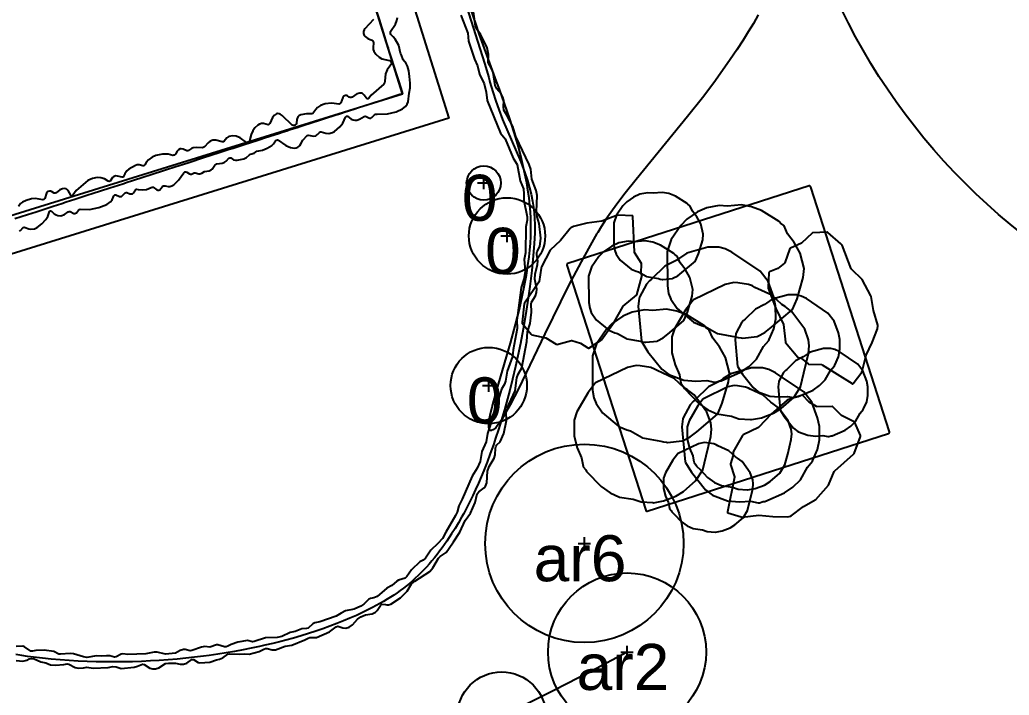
# Model space of a CAD drawing. Header units: millimetres. Extents: x 0 to 135, y -17 to 120.
# Drawn here: x 60.51 to 68.67, y 56.97 to 62.54 of the extents above; entities that cross this region are included whole.
import ezdxf

# ---------------------------------------------------------------- set-up
doc = ezdxf.new("R2010")
doc.units = ezdxf.units.MM
for name, color, linetype in [('Box', 7, 'Continuous'), ('Label', 7, 'Continuous'), ('Plan View', 7, 'Continuous'), ('Plant', 7, 'Continuous'), ('Plant Row', 7, 'Continuous'), ('Pond', 7, 'Continuous'), ('Region', 7, 'Continuous'), ('Retaining Wall', 7, 'Continuous'), ('Rock', 7, 'Continuous')]:
    doc.layers.add(name, color=color, linetype=linetype)
picture_1 = doc.add_image_def('image1.jpg', size_in_pixel=(8192, 8192))

# ---------------------------------------------------------------- blocks, each defined once
blk = doc.blocks.new('1')
at = {"flags": 1}
for tag in ['Export Name', 'Export Layer']:
    blk.add_attdef(tag, (0, 0), '', height=0.0254, dxfattribs=at)
at = {"layer": 'Plan View'}
image = blk.add_image(picture_1, insert=(0, 0), size_in_units=(120, 120), dxfattribs=dict(at, fade=50))
image.dxf.flags = 7
blk = doc.blocks.new('22')
at = {"layer": 'Retaining Wall'}
for points in [[(58.6922, 60.0678), (56.715, 66.3712), (62.0716, 68.0336), (64.0488, 61.7303)], [(58.8921, 60.449), (63.6664, 61.9308), (61.8717, 67.6524), (57.0973, 66.1707)]]:
    blk.add_lwpolyline(points, close=True, dxfattribs=at)
at = {"flags": 1}
for tag in ['Export Name', 'Export Layer']:
    blk.add_attdef(tag, (0, 0), '', height=0.0254, dxfattribs=at)
blk = doc.blocks.new('24')
at = {"layer": 'Region'}
blk.add_lwpolyline([(66.6021, 62.5812), (66.5615, 62.5108), (66.5198, 62.4415), (66.4771, 62.3733), (66.4248, 62.2928), (66.3713, 62.2136), (66.3078, 62.1231), (66.234, 62.0219), (66.1405, 61.8986), (66.0181, 61.7435), (65.5939, 61.2248), (65.5046, 61.1116), (65.436, 61.021), (65.3858, 60.9517), (65.3452, 60.893), (65.307, 60.8349), (65.2771, 60.787), (65.2713, 60.7774), (65.2141, 60.6793), (65.1397, 60.5447), (65.0376, 60.3492), (64.8418, 59.9507), (64.6226, 59.4971), (64.5545, 59.3648), (64.5151, 59.2936), (64.4858, 59.2449), (64.4649, 59.2137), (64.4485, 59.1917), (64.4358, 59.1771), (64.4264, 59.1679), (64.4198, 59.1624), (64.4135, 59.1583), (64.4076, 59.1555), (64.4039, 59.1544), (64.4004, 59.154), (64.397, 59.1541), (64.3938, 59.1549), (64.3909, 59.1563), (64.3883, 59.1583), (64.386, 59.1609), (64.3841, 59.164), (64.3824, 59.1677), (64.3806, 59.1743), (64.3794, 59.1821), (64.3789, 59.1944), (64.3798, 59.2127), (64.383, 59.2387), (64.3907, 59.2799), (64.4069, 59.3481), (64.4599, 59.5365), (64.5582, 59.8743), (64.6, 60.0294), (64.6312, 60.1552), (64.6548, 60.2596), (64.6738, 60.353), (64.6886, 60.4346), (64.7014, 60.5159), (64.7106, 60.585), (64.7168, 60.6421), (64.7216, 60.6984), (64.7249, 60.7541), (64.7264, 60.7979), (64.7268, 60.8411), (64.7261, 60.8836), (64.7253, 60.9046), (64.7223, 60.9568), (64.7179, 61.0091), (64.7108, 61.0719), (64.7019, 61.1347), (64.6914, 61.1977), (64.6771, 61.2712), (64.6607, 61.3448), (64.6426, 61.4185), (64.6228, 61.4923), (64.6014, 61.5661), (64.5854, 61.6189), (64.5515, 61.7247), (64.5082, 61.8518), (64.4667, 61.9685), (64.4436, 62.0322), (64.3004, 62.4264), (64.2744, 62.5011), (64.2317, 62.6295)], dxfattribs=at)
at = {"flags": 1}
for tag in ['Export Name', 'Export Layer']:
    blk.add_attdef(tag, (0, 0), '', height=0.0254, dxfattribs=at)
blk = doc.blocks.new('29')
at = {"layer": 'Pond'}
for points in [[(60.508, 60.7971), (60.5157, 60.8025), (60.5388, 60.827), (60.5465, 60.8297), (60.5543, 60.8289), (60.5851, 60.8171), (60.6005, 60.8143), (60.6313, 60.818), (60.6544, 60.8274), (60.6929, 60.8575), (60.7256, 60.8943), (60.7397, 60.9174), (60.7546, 60.9598), (60.7623, 60.9653), (60.77, 60.962), (60.794, 60.9405), (60.8085, 60.9317), (60.8239, 60.9263), (60.8471, 60.9256), (60.8779, 60.9356), (60.909, 60.9559), (60.9164, 60.9592), (60.9241, 60.9595), (60.9549, 60.9446), (60.9626, 60.9434), (60.9703, 60.9451), (60.9781, 60.9501), (60.9947, 60.9713), (61.0012, 60.9764), (61.0089, 60.9787), (61.0859, 60.9774), (61.163, 60.9918), (61.2273, 61.0176), (61.2582, 61.0407), (61.2709, 61.0566), (61.2863, 61.0898), (61.294, 61.0979), (61.3017, 61.0985), (61.3325, 61.084), (61.3402, 61.083), (61.3479, 61.0842), (61.3556, 61.0884), (61.3787, 61.114), (61.3864, 61.1168), (61.3941, 61.1159), (61.4173, 61.1064), (61.425, 61.1045), (61.4327, 61.1046), (61.4404, 61.1069), (61.4481, 61.1133), (61.4635, 61.1387), (61.4712, 61.1429), (61.4866, 61.1425), (61.5251, 61.1377), (61.556, 61.1416), (61.5945, 61.1591), (61.6022, 61.1613), (61.6099, 61.1607), (61.6407, 61.1398), (61.6484, 61.1369), (61.6561, 61.1364), (61.6638, 61.1388), (61.6738, 61.1485), (61.687, 61.1669), (61.6947, 61.1713), (61.7101, 61.1711), (61.7332, 61.1669), (61.7486, 61.1672), (61.764, 61.1718), (61.7794, 61.1812), (61.8179, 61.2183), (61.8642, 61.2797), (61.8719, 61.2857), (61.8801, 61.2872), (61.8873, 61.2853), (61.9104, 61.271), (61.9181, 61.2687), (61.9258, 61.2688), (61.9489, 61.2789), (61.9566, 61.2801), (61.9875, 61.2719), (61.9957, 61.2718), (62.0106, 61.2766), (62.0337, 61.2907), (62.0722, 61.2966), (62.0876, 61.3043), (62.0955, 61.3104), (62.1192, 61.3412), (62.1277, 61.3489), (62.1339, 61.3521), (62.1801, 61.358), (62.1965, 61.3643), (62.2109, 61.3748), (62.234, 61.4008), (62.2434, 61.4028), (62.2494, 61.4014), (62.2726, 61.3873), (62.288, 61.3822), (62.3034, 61.382), (62.3573, 61.3955), (62.3804, 61.4066), (62.4036, 61.4276), (62.4126, 61.4336), (62.4421, 61.4417), (62.4655, 61.4568), (62.4806, 61.4605), (62.5114, 61.465), (62.55, 61.4814), (62.5885, 61.5049), (62.6039, 61.5189), (62.6193, 61.5417), (62.627, 61.5488), (62.6347, 61.5504), (62.6424, 61.548), (62.7056, 61.503), (62.7426, 61.487), (62.7734, 61.4828), (62.7888, 61.4844), (62.8042, 61.49), (62.8121, 61.4953), (62.8198, 61.503), (62.8292, 61.5184), (62.8443, 61.5492), (62.8813, 61.5855), (62.889, 61.5881), (62.9352, 61.5825), (62.9506, 61.5848), (62.9583, 61.5886), (62.9667, 61.5955), (62.9815, 61.6116), (62.9892, 61.6161), (62.9969, 61.6172), (63.0354, 61.6048), (63.0585, 61.6033), (63.0893, 61.6114), (63.1048, 61.6192), (63.151, 61.6594), (63.1744, 61.6879), (63.1972, 61.7388), (63.2049, 61.7465), (63.2126, 61.7448), (63.2435, 61.7219), (63.2589, 61.715), (63.2743, 61.712), (63.2897, 61.7131), (63.3128, 61.7204), (63.3513, 61.7435), (63.359, 61.7454), (63.3667, 61.7444), (63.3899, 61.7326), (63.3976, 61.7303), (63.4053, 61.7304), (63.4141, 61.7342), (63.4361, 61.7577), (63.4438, 61.7615), (63.4592, 61.7627), (63.544, 61.7653), (63.6133, 61.7825), (63.6672, 61.8063), (63.6929, 61.8266), (63.7058, 61.8437), (63.7137, 61.8652), (63.7218, 61.9345), (63.7313, 61.9807), (63.7314, 62.0193), (63.7244, 62.0732), (63.7204, 62.1194), (63.7089, 62.158), (63.6961, 62.1811), (63.6735, 62.2119), (63.6578, 62.2504), (63.6506, 62.2658), (63.6354, 62.3275), (63.6056, 62.3822), (63.5902, 62.4004), (63.5748, 62.4139), (63.5699, 62.4199), (63.567, 62.4276), (63.5672, 62.4354), (63.5692, 62.4431), (63.6084, 62.5047), (63.6213, 62.5355), (63.6256, 62.5586)], [(63.4397, 62.6496), (63.4761, 62.5341), (63.4848, 62.5066), (63.4933, 62.4795), (63.5099, 62.4271), (63.5334, 62.3526), (63.5408, 62.3289), (63.5481, 62.3058), (63.5552, 62.2833), (63.5817, 62.1995), (63.5878, 62.1801), (63.6246, 62.0634), (63.6332, 62.0363), (63.6631, 61.9415), (63.6664, 61.9308), (63.6438, 61.9235), (63.4891, 61.8736), (63.4423, 61.8585), (63.4084, 61.8476), (63.2945, 61.8108), (63.2737, 61.8041), (63.1863, 61.7759), (63.1633, 61.7685), (63.1398, 61.7609), (63.116, 61.7532), (63.0164, 61.7211), (62.9905, 61.7127), (62.9643, 61.7043), (62.9376, 61.6957), (62.8274, 61.6601), (62.799, 61.651), (62.7412, 61.6323), (62.7118, 61.6228), (62.6821, 61.6133), (62.6521, 61.6036), (62.5293, 61.5639), (62.4979, 61.5538), (62.4662, 61.5436), (62.3697, 61.5125), (62.3371, 61.502), (62.2712, 61.4807), (62.2379, 61.47), (62.2044, 61.4592), (62.1708, 61.4483), (62.0687, 61.4154), (62.0343, 61.4043), (61.8953, 61.3595), (61.8602, 61.3481), (61.825, 61.3368), (61.7897, 61.3254), (61.7188, 61.3025), (61.5759, 61.2564), (61.54, 61.2448), (61.432, 61.21), (61.3959, 61.1983), (61.3598, 61.1867), (61.3237, 61.175), (61.2514, 61.1517), (61.1069, 61.1051), (61.0709, 61.0935), (60.963, 61.0587), (60.9272, 61.0472), (60.8914, 61.0356), (60.8557, 61.0241), (60.7846, 61.0012), (60.6436, 60.9557), (60.6086, 60.9444), (60.5738, 60.9332), (60.4702, 60.8997)], [(63.4283, 62.5432), (63.3556, 62.4662), (63.3504, 62.4585), (63.3448, 62.4431), (63.3448, 62.4276), (63.3469, 62.4199), (63.3513, 62.4114), (63.359, 62.4025), (63.3821, 62.3867), (63.413, 62.372), (63.4218, 62.366), (63.4269, 62.3583), (63.4287, 62.3506), (63.4243, 62.3121), (63.4254, 62.2967), (63.4305, 62.2812), (63.4459, 62.2581), (63.4746, 62.232), (63.4977, 62.2192), (63.5594, 62.2041), (63.5671, 62.2003), (63.5711, 62.1965), (63.5749, 62.1888), (63.5748, 62.1789), (63.5637, 62.158), (63.5408, 62.1271), (63.5273, 62.0963), (63.5227, 62.0655), (63.522, 62.0347), (63.5179, 62.0193), (63.5131, 62.0111), (63.4094, 61.9191), (63.3899, 61.8951), (63.3821, 61.8884), (63.3742, 61.8883), (63.3661, 61.896), (63.3513, 61.9192), (63.3436, 61.9275), (63.3359, 61.9327), (63.3282, 61.9355), (63.3128, 61.9361), (63.2897, 61.9301), (63.2509, 61.9037), (63.2435, 61.9005), (63.2357, 61.9003), (63.2274, 61.9037), (63.2126, 61.9127), (63.2049, 61.9156), (63.1972, 61.9165), (63.1895, 61.9151), (63.1818, 61.9107), (63.1741, 61.9013), (63.1586, 61.8574), (63.151, 61.8482), (63.1433, 61.8454), (63.0816, 61.8545), (63.0277, 61.8471), (62.9892, 61.833), (62.9661, 61.818), (62.9506, 61.8024), (62.9275, 61.769), (62.9198, 61.7649), (62.8736, 61.766), (62.8274, 61.756), (62.8119, 61.7476), (62.8042, 61.74), (62.7956, 61.7187), (62.7919, 61.6879), (62.7888, 61.68), (62.7811, 61.6715), (62.7734, 61.6688), (62.7657, 61.6696), (62.758, 61.6732), (62.6732, 61.7523), (62.6578, 61.7623), (62.6501, 61.7655), (62.6347, 61.7669), (62.627, 61.7649), (62.6116, 61.7545), (62.5957, 61.7342), (62.5731, 61.6861), (62.5654, 61.677), (62.5577, 61.6745), (62.5191, 61.6852), (62.5037, 61.6847), (62.4883, 61.6801), (62.4729, 61.6711), (62.4487, 61.6494), (62.4319, 61.6263), (62.4185, 61.5955), (62.4058, 61.5415), (62.4012, 61.5338), (62.3959, 61.5286), (62.3881, 61.5268), (62.3804, 61.5285), (62.3265, 61.5685), (62.2957, 61.5811), (62.2649, 61.5841), (62.234, 61.5783), (62.2186, 61.5685), (62.1955, 61.5393), (62.1878, 61.5345), (62.1782, 61.5338), (62.1262, 61.5478), (62.103, 61.548), (62.0799, 61.5392), (62.0639, 61.5261), (62.0337, 61.4925), (62.0236, 61.4876), (62.0183, 61.4863), (61.9643, 61.4884), (61.9412, 61.4853), (61.9258, 61.4798), (61.9027, 61.4641), (61.895, 61.4609), (61.8873, 61.4609), (61.8565, 61.475), (61.8411, 61.4776), (61.8334, 61.4766), (61.8179, 61.4689), (61.8078, 61.4568), (61.7948, 61.4324), (61.7871, 61.4253), (61.7794, 61.4232), (61.7717, 61.4231), (61.7332, 61.4316), (61.687, 61.432), (61.633, 61.4208), (61.6022, 61.4071), (61.5714, 61.3847), (61.5532, 61.3643), (61.5405, 61.3442), (61.5328, 61.3375), (61.5251, 61.3357), (61.4943, 61.3435), (61.4789, 61.3437), (61.4635, 61.3401), (61.4096, 61.3097), (61.3922, 61.2949), (61.3767, 61.2718), (61.3665, 61.2487), (61.3633, 61.2444), (61.3556, 61.2425), (61.3171, 61.2525), (61.3017, 61.2532), (61.294, 61.252), (61.2857, 61.2487), (61.2758, 61.241), (61.2554, 61.2111), (61.2477, 61.208), (61.2394, 61.2102), (61.2092, 61.2285), (61.1784, 61.2376), (61.1476, 61.2391), (61.109, 61.2323), (61.0705, 61.2158), (60.9747, 61.1331), (60.9472, 61.0935), (60.9395, 61.0897), (60.9318, 61.0952), (60.9087, 61.1342), (60.901, 61.142), (60.8933, 61.1467), (60.8779, 61.1495), (60.8625, 61.1473), (60.8394, 61.1373), (60.8085, 61.1135), (60.8008, 61.1109), (60.7931, 61.1117), (60.77, 61.1255), (60.7623, 61.1283), (60.7546, 61.1289), (60.7437, 61.1254), (60.7392, 61.1224), (60.7304, 61.11), (60.7161, 61.0661), (60.7084, 61.0577), (60.7007, 61.055), (60.639, 61.0659), (60.6076, 61.0638), (60.562, 61.0519), (60.5311, 61.0369), (60.5157, 61.0251), (60.498, 61.0021)]]:
    blk.add_lwpolyline(points, dxfattribs=at)
at = {"flags": 1}
for tag in ['Export Name', 'Export Layer']:
    blk.add_attdef(tag, (0, 0), '', height=0.0254, dxfattribs=at)
blk = doc.blocks.new('30')
at = {"layer": 'Pond'}
for points in [[(60.48, 57.2582), (60.5341, 57.2522), (60.5665, 57.2611), (60.5882, 57.2713), (60.6052, 57.2747), (60.6288, 57.2699), (60.6839, 57.2476), (60.7236, 57.2388), (60.7642, 57.2228), (60.8048, 57.2178), (60.8725, 57.2231), (60.8995, 57.2291), (60.9131, 57.228), (60.9672, 57.201), (60.9943, 57.1949), (61.0349, 57.1976), (61.062, 57.2021), (61.1144, 57.1934), (61.2379, 57.2006), (61.2785, 57.2088), (61.3056, 57.2049), (61.3462, 57.1924), (61.4545, 57.2027), (61.4815, 57.2094), (61.5086, 57.2223), (61.5222, 57.2262), (61.5357, 57.2236), (61.582, 57.1934), (61.6034, 57.1878), (61.6304, 57.189), (61.6575, 57.1973), (61.7116, 57.2319), (61.7387, 57.2363), (61.7929, 57.2367), (61.8335, 57.2273), (61.8605, 57.2267), (61.8876, 57.2365), (61.9282, 57.2659), (61.9417, 57.267), (61.9823, 57.2415), (61.9959, 57.2381), (62.0771, 57.2448), (62.1312, 57.2626), (62.1583, 57.2675), (62.1854, 57.28), (62.226, 57.3093), (62.2395, 57.3125), (62.3207, 57.3098), (62.3613, 57.3125), (62.4019, 57.3093), (62.4831, 57.3308), (62.5238, 57.3518), (62.5373, 57.3556), (62.5508, 57.3552), (62.5914, 57.3454), (62.6185, 57.3466), (62.6997, 57.3757), (62.7538, 57.3845), (62.8621, 57.4265), (62.8892, 57.4415), (62.9027, 57.4463), (62.9569, 57.4471), (63.0652, 57.4932), (63.1193, 57.5362), (63.1328, 57.5402), (63.1734, 57.5271), (63.2005, 57.5251), (63.2276, 57.5325), (63.2546, 57.5507), (63.2968, 57.5995), (63.3223, 57.6162), (63.3629, 57.6329), (63.4171, 57.6435), (63.4441, 57.6562), (63.4577, 57.6686), (63.4847, 57.7097), (63.5005, 57.7213), (63.5253, 57.7197), (63.5389, 57.7163), (63.5524, 57.7156), (63.5703, 57.7213), (63.6514, 57.7754), (63.7066, 57.8296), (63.7419, 57.8883), (63.769, 57.9116), (63.8911, 57.992), (63.9179, 58.0211), (63.9638, 58.1003), (63.9764, 58.1138), (64.0261, 58.1477), (64.0532, 58.1825), (64.0863, 58.2356), (64.141, 58.3168), (64.1828, 58.4116), (64.2292, 58.4712), (64.2661, 58.5605), (64.2833, 58.6313), (64.2968, 58.6487), (64.3415, 58.6823), (64.3512, 58.6958), (64.3616, 58.7229), (64.3683, 58.8176), (64.3826, 58.8583), (64.4219, 58.9259), (64.4301, 58.953), (64.4336, 59.0071), (64.4368, 59.0207), (64.4457, 59.0345), (64.473, 59.0613), (64.5032, 59.129), (64.5237, 59.2372), (64.5231, 59.3049), (64.5288, 59.332), (64.5974, 59.4809), (64.6104, 59.5891), (64.6217, 59.6193), (64.6508, 59.6704), (64.6915, 59.8869), (64.6992, 59.9681), (64.7209, 60.0358), (64.7298, 60.1305), (64.7282, 60.1982), (64.7319, 60.2118), (64.7652, 60.2659), (64.7731, 60.293), (64.7739, 60.32), (64.7575, 60.4012), (64.7603, 60.4419), (64.7818, 60.5231), (64.7833, 60.5501), (64.7744, 60.6043), (64.7747, 60.6178), (64.7785, 60.6313), (64.7985, 60.672), (64.8087, 60.7396), (64.7955, 60.8614), (64.7768, 60.9156), (64.7732, 60.9562), (64.7767, 61.0915), (64.7704, 61.1321), (64.7329, 61.2269), (64.7257, 61.3081), (64.7121, 61.3487), (64.6026, 61.5788), (64.5772, 61.66), (64.5269, 61.7551), (64.5098, 61.7818), (64.5036, 61.7954), (64.5004, 61.8224), (64.5015, 61.8766), (64.4949, 61.9036), (64.4804, 61.9307), (64.4457, 61.9717), (64.4322, 62.0001), (64.4154, 62.1067), (64.4051, 62.1347), (64.3748, 62.1879), (64.3755, 62.2556), (64.3643, 62.3097), (64.3104, 62.423), (64.2833, 62.4589), (64.2698, 62.4894), (64.2481, 62.6481)], [(64.1961, 62.6492), (64.3434, 62.1841), (64.3779, 62.0659), (64.3885, 62.0271), (64.4115, 61.946), (64.4364, 61.869), (64.4603, 61.8021), (64.4926, 61.719), (64.6421, 61.3691), (64.6766, 61.2783), (64.6978, 61.2149), (64.7149, 61.1561), (64.7282, 61.1019), (64.7393, 61.0462), (64.7472, 60.9951), (64.7525, 60.9492), (64.7561, 60.9019), (64.7579, 60.8531), (64.7578, 60.8027), (64.7572, 60.7806), (64.7528, 60.6964), (64.7447, 60.5938), (64.7327, 60.4746), (64.7164, 60.3408), (64.6979, 60.2096), (64.6808, 60.1014), (64.6612, 59.9886), (64.6391, 59.8719), (64.618, 59.7692), (64.5989, 59.682), (64.574, 59.576), (64.5517, 59.4867), (64.5327, 59.4148), (64.5076, 59.3246), (64.4809, 59.2342), (64.4584, 59.162), (64.4348, 59.09), (64.4164, 59.0361), (64.391, 58.9647), (64.3644, 58.8939), (64.3366, 58.8237), (64.3151, 58.7715), (64.2929, 58.7199), (64.27, 58.6687), (64.2465, 58.6182), (64.2223, 58.5684), (64.1974, 58.5192), (64.1718, 58.4708), (64.1543, 58.439), (64.1276, 58.392), (64.1001, 58.3459), (64.0719, 58.3008), (64.0527, 58.2712), (64.0331, 58.2421), (64.0133, 58.2136), (63.993, 58.1854), (63.9725, 58.1579), (63.9516, 58.1308), (63.9304, 58.1043), (63.9089, 58.0783), (63.887, 58.0529), (63.8647, 58.0281), (63.8421, 58.0039), (63.8192, 57.9803), (63.7959, 57.9574), (63.7722, 57.9351), (63.7482, 57.9134), (63.7238, 57.8925), (63.6991, 57.8723), (63.674, 57.8527), (63.6485, 57.8339), (63.6224, 57.8156), (63.5956, 57.7975), (63.5679, 57.7796), (63.5395, 57.762), (63.5103, 57.7445), (63.4804, 57.7273), (63.4498, 57.7103), (63.4184, 57.6936), (63.3863, 57.6771), (63.3536, 57.6608), (63.3202, 57.6448), (63.2861, 57.629), (63.2337, 57.6059), (63.18, 57.5833), (63.1248, 57.5613), (63.0684, 57.54), (63.0107, 57.5193), (62.9518, 57.4992), (62.8917, 57.4798), (62.8304, 57.461), (62.7681, 57.4429), (62.7047, 57.4256), (62.6619, 57.4144), (62.5969, 57.3982), (62.531, 57.3828), (62.4866, 57.3729), (62.4192, 57.3587), (62.3511, 57.3452), (62.2822, 57.3326), (62.2126, 57.3208), (62.1424, 57.3097), (62.0715, 57.2995), (62.024, 57.2932), (61.9522, 57.2843), (61.88, 57.2764), (61.8073, 57.2693), (61.7342, 57.2631), (61.6608, 57.2578), (61.5871, 57.2534), (61.5131, 57.2499), (61.4389, 57.2474), (61.3646, 57.2458), (61.2902, 57.2452), (61.2156, 57.2456), (61.1411, 57.2469), (61.0666, 57.2493), (60.9921, 57.2527), (60.9178, 57.2571), (60.8436, 57.2625), (60.7697, 57.2691), (60.696, 57.2766), (60.6226, 57.2853), (60.5739, 57.2917), (60.5253, 57.2986), (60.4769, 57.306)], [(64.148, 62.5785), (64.2069, 62.4315), (64.2114, 62.3638), (64.2609, 62.2149), (64.2855, 62.1608), (64.301, 62.0931), (64.3411, 62.0119), (64.3584, 61.9442), (64.3662, 61.8766), (64.4755, 61.6059), (64.5134, 61.5599), (64.5811, 61.3988), (64.6117, 61.3487), (64.6388, 61.2134), (64.6639, 61.1457), (64.6679, 61.1051), (64.6678, 61.0509), (64.6956, 60.9156), (64.6946, 60.8885), (64.6835, 60.8344), (64.6821, 60.6178), (64.6714, 60.5637), (64.6776, 60.4689), (64.667, 60.4012), (64.6468, 60.3336), (64.6166, 60.1035), (64.6089, 60.0629), (64.6117, 59.9952), (64.58, 59.8192), (64.5753, 59.7651), (64.5295, 59.6433), (64.5175, 59.5621), (64.5076, 59.535), (64.4832, 59.4944), (64.4593, 59.4122), (64.444, 59.3184), (64.4119, 59.2643), (64.3694, 59.129), (64.3562, 59.0613), (64.3219, 58.9801), (64.3075, 58.8989), (64.2833, 58.8426), (64.2405, 58.777), (64.1598, 58.5876), (64.1304, 58.5334), (64.1181, 58.4793), (64.1041, 58.4522), (64.0239, 58.3168), (63.9975, 58.2627), (63.9585, 58.2209), (63.9016, 58.168), (63.8577, 58.1003), (63.8367, 58.0847), (63.8096, 58.0706), (63.7419, 58.0047), (63.7013, 57.9505), (63.6878, 57.9376), (63.6336, 57.9186), (63.6192, 57.9108), (63.5795, 57.8762), (63.5389, 57.8541), (63.4577, 57.7852), (63.4306, 57.7748), (63.4035, 57.7687), (63.3897, 57.7619), (63.3484, 57.7213), (63.3223, 57.7041), (63.2682, 57.6795), (63.1974, 57.6672), (63.1599, 57.6489), (63.1193, 57.6241), (62.9839, 57.5763), (62.9433, 57.568), (62.9276, 57.5589), (62.8892, 57.524), (62.8757, 57.5204), (62.8351, 57.5172), (62.7809, 57.4967), (62.7403, 57.488), (62.6726, 57.4547), (62.632, 57.4479), (62.5373, 57.4448), (62.4425, 57.4129), (62.429, 57.4125), (62.3884, 57.4216), (62.3072, 57.4079), (62.253, 57.3895), (62.226, 57.3748), (62.2124, 57.3697), (62.1989, 57.3696), (62.1448, 57.3864), (62.1312, 57.3864), (62.0771, 57.3681), (62.0365, 57.3717), (62.0094, 57.3662), (61.9282, 57.3388), (61.9147, 57.3377), (61.8741, 57.3479), (61.8605, 57.3485), (61.8335, 57.3404), (61.7929, 57.3188), (61.7116, 57.3107), (61.644, 57.3263), (61.6169, 57.3259), (61.5492, 57.3116), (61.4003, 57.3079), (61.3597, 57.3123), (61.3462, 57.3095), (61.3056, 57.2874), (61.2921, 57.2841), (61.2515, 57.2947), (61.2244, 57.295), (61.1838, 57.2925), (61.1432, 57.2962), (61.062, 57.2826), (61.0349, 57.2875), (60.9537, 57.3124), (60.9266, 57.315), (60.8454, 57.3087), (60.8319, 57.3104), (60.7913, 57.3317), (60.7101, 57.3439), (60.6424, 57.3396), (60.6153, 57.3341), (60.6018, 57.3344), (60.5476, 57.3696), (60.5341, 57.3745), (60.48, 57.3737)]]:
    blk.add_lwpolyline(points, dxfattribs=at)
at = {"flags": 1}
for tag in ['Export Name', 'Export Layer']:
    blk.add_attdef(tag, (0, 0), '', height=0.0254, dxfattribs=at)
blk = doc.blocks.new('115')
at = {"layer": 'Plant'}
for points in [[(65.1165, 58.2232), (65.2181, 58.2232)], [(65.1673, 58.1724), (65.1673, 58.274)]]:
    blk.add_lwpolyline(points, dxfattribs=at)
blk.add_circle((65.1673, 58.2232), 0.8182, dxfattribs=at)
at = {"flags": 1}
for tag in ['Export Name', 'Export Layer']:
    blk.add_attdef(tag, (0, 0), '', height=0.0254, dxfattribs=at)
blk = doc.blocks.new('153')
at = {"layer": 'Plant'}
for points in [[(64.529, 60.7074), (64.529, 60.809)], [(64.4782, 60.7582), (64.5798, 60.7582)]]:
    blk.add_lwpolyline(points, dxfattribs=at)
blk.add_circle((64.529, 60.7582), 0.3148, dxfattribs=at)
at = {"flags": 1}
for tag in ['Export Name', 'Export Layer']:
    blk.add_attdef(tag, (0, 0), '', height=0.0254, dxfattribs=at)
blk = doc.blocks.new('155')
at = {"layer": 'Plant'}
for points in [[(64.3275, 59.5246), (64.4291, 59.5246)], [(64.3783, 59.4738), (64.3783, 59.5754)]]:
    blk.add_lwpolyline(points, dxfattribs=at)
blk.add_circle((64.3783, 59.5246), 0.3148, dxfattribs=at)
at = {"flags": 1}
for tag in ['Export Name', 'Export Layer']:
    blk.add_attdef(tag, (0, 0), '', height=0.0254, dxfattribs=at)
blk = doc.blocks.new('156')
at = {"layer": 'Plant'}
for points in [[(64.3373, 61.1446), (64.3373, 61.2462)], [(64.2865, 61.1954), (64.3881, 61.1954)]]:
    blk.add_lwpolyline(points, dxfattribs=at)
blk.add_circle((64.3373, 61.1954), 0.1411, dxfattribs=at)
at = {"flags": 1}
for tag in ['Export Name', 'Export Layer']:
    blk.add_attdef(tag, (0, 0), '', height=0.0254, dxfattribs=at)
blk = doc.blocks.new('160')
at = {"layer": 'Rock'}
blk.add_lwpolyline([(66.6002, 58.5585), (66.6067, 58.5575), (66.6116, 58.5577), (66.642, 58.5673), (66.6565, 58.5688), (66.8169, 58.6394), (66.8875, 58.6869), (66.949, 58.7478), (67.0067, 58.8521), (67.0483, 58.9019), (67.0518, 58.9083), (67.0914, 58.9981), (67.1063, 59.0784), (67.1057, 59.1876), (67.091, 59.2597), (67.0431, 59.3864), (66.9774, 59.4723), (66.7447, 59.6304), (66.6886, 59.657), (66.6372, 59.6696), (66.5458, 59.6702), (66.3757, 59.6219), (66.3131, 59.5816), (66.2907, 59.5637), (66.1912, 59.5147), (66.082, 59.4057), (66.0644, 59.3926), (66.0402, 59.3656), (65.9826, 59.2597), (65.9801, 59.2516), (65.9721, 59.1843), (65.9989, 58.8955), (66.0011, 58.889), (66.0502, 58.8104), (66.1675, 58.666), (66.2233, 58.6205), (66.3484, 58.5744), (66.4479, 58.565), (66.5378, 58.5702)], close=True, dxfattribs=at)
at = {"flags": 1}
for tag in ['Export Name', 'Export Layer']:
    blk.add_attdef(tag, (0, 0), '', height=0.0254, dxfattribs=at)
blk = doc.blocks.new('161')
at = {"layer": 'Rock'}
blk.add_lwpolyline([(66.2397, 59.5535), (66.2462, 59.5525), (66.251, 59.5528), (66.2815, 59.5623), (66.296, 59.5638), (66.4564, 59.6344), (66.527, 59.6819), (66.5885, 59.7428), (66.6462, 59.8471), (66.6878, 59.8969), (66.6913, 59.9033), (66.7309, 59.9931), (66.7459, 60.075), (66.7452, 60.1826), (66.7306, 60.2547), (66.6826, 60.3814), (66.6169, 60.4673), (66.3842, 60.6254), (66.3281, 60.652), (66.2767, 60.6646), (66.1853, 60.6652), (66.0136, 60.6163), (65.951, 60.5753), (65.9301, 60.5588), (65.8307, 60.5097), (65.7215, 60.4007), (65.7039, 60.3876), (65.6797, 60.3606), (65.6221, 60.2547), (65.6189, 60.2418), (65.6116, 60.1793), (65.6384, 59.8905), (65.6399, 59.8856), (65.6911, 59.8037), (65.807, 59.661), (65.8628, 59.6155), (65.9879, 59.5694), (66.0874, 59.56), (66.1772, 59.5653)], close=True, dxfattribs=at)
at = {"flags": 1}
for tag in ['Export Name', 'Export Layer']:
    blk.add_attdef(tag, (0, 0), '', height=0.0254, dxfattribs=at)
blk = doc.blocks.new('162')
at = {"layer": 'Rock'}
blk.add_lwpolyline([(67.3775, 59.5398), (67.3793, 59.5392), (67.3808, 59.5391), (67.3826, 59.5398), (67.3859, 59.5428), (67.4556, 59.6357), (67.4587, 59.6433), (67.4907, 59.7757), (67.5426, 59.8792), (67.5858, 59.9933), (67.5888, 60.0161), (67.5884, 60.0222), (67.5511, 60.144), (67.5335, 60.2597), (67.5313, 60.2657), (67.4582, 60.3997), (67.3727, 60.4819), (67.3695, 60.4864), (67.2934, 60.6828), (67.2834, 60.6939), (67.1753, 60.788), (67.1723, 60.7899), (67.1693, 60.7908), (67.0505, 60.7836), (67.0475, 60.7825), (66.9577, 60.6987), (66.8664, 60.6581), (66.8647, 60.6569), (66.8633, 60.6554), (66.8201, 60.5367), (66.8177, 60.533), (66.7629, 60.4892), (66.6944, 60.4613), (66.6912, 60.459), (66.6898, 60.457), (66.6887, 60.4529), (66.6835, 60.3327), (66.6843, 60.3266), (66.7467, 60.1592), (66.8104, 60.0283), (66.8253, 59.8837), (66.8271, 59.8792), (66.9288, 59.7589), (66.9333, 59.7556), (66.9547, 59.7494), (67.014, 59.7039), (67.0171, 59.7024), (67.1251, 59.6972), (67.1282, 59.6963), (67.3762, 59.5404)], close=True, dxfattribs=at)
at = {"flags": 1}
for tag in ['Export Name', 'Export Layer']:
    blk.add_attdef(tag, (0, 0), '', height=0.0254, dxfattribs=at)
blk = doc.blocks.new('163')
at = {"layer": 'Rock'}
blk.add_lwpolyline([(66.8892, 59.4263), (66.8942, 59.4255), (66.8979, 59.4257), (66.9211, 59.433), (66.9321, 59.4341), (67.0543, 59.4879), (67.1081, 59.5241), (67.1549, 59.5705), (67.1989, 59.6499), (67.2305, 59.6878), (67.2332, 59.6927), (67.2633, 59.7611), (67.2747, 59.8234), (67.2743, 59.9054), (67.2631, 59.9603), (67.2266, 60.0569), (67.1765, 60.1222), (66.9993, 60.2427), (66.9565, 60.2629), (66.9174, 60.2725), (66.8478, 60.273), (66.717, 60.2358), (66.6693, 60.2045), (66.6535, 60.1919), (66.5777, 60.1546), (66.4946, 60.0715), (66.4812, 60.0616), (66.4627, 60.041), (66.4188, 59.9603), (66.4164, 59.9505), (66.4108, 59.9029), (66.4313, 59.6829), (66.4324, 59.6792), (66.4704, 59.6181), (66.5597, 59.5082), (66.6021, 59.4735), (66.6975, 59.4384), (66.7732, 59.4313), (66.8417, 59.4352)], close=True, dxfattribs=at)
at = {"flags": 1}
for tag in ['Export Name', 'Export Layer']:
    blk.add_attdef(tag, (0, 0), '', height=0.0254, dxfattribs=at)
blk = doc.blocks.new('164')
at = {"layer": 'Rock'}
blk.add_lwpolyline([(67.1757, 59.1042), (67.18, 59.1035), (67.1831, 59.1037), (67.203, 59.11), (67.2125, 59.1109), (67.3173, 59.1571), (67.3647, 59.1891), (67.4035, 59.2279), (67.4412, 59.296), (67.4684, 59.3285), (67.4707, 59.3327), (67.4965, 59.3914), (67.5062, 59.4438), (67.5059, 59.5151), (67.4963, 59.5622), (67.465, 59.645), (67.4226, 59.7005), (67.2701, 59.8044), (67.2334, 59.8217), (67.1999, 59.8299), (67.1402, 59.8303), (67.0291, 59.7988), (66.9882, 59.7725), (66.9735, 59.7608), (66.9086, 59.7288), (66.8373, 59.6576), (66.8258, 59.649), (66.8099, 59.6314), (66.7723, 59.5622), (66.7707, 59.557), (66.7655, 59.5129), (66.783, 59.3243), (66.7844, 59.3201), (66.8165, 59.2688), (66.8931, 59.1744), (66.9295, 59.1447), (66.9337, 59.1426), (67.0113, 59.1146), (67.0762, 59.1085), (67.1349, 59.1119)], close=True, dxfattribs=at)
at = {"flags": 1}
for tag in ['Export Name', 'Export Layer']:
    blk.add_attdef(tag, (0, 0), '', height=0.0254, dxfattribs=at)
blk = doc.blocks.new('165')
at = {"layer": 'Rock'}
blk.add_lwpolyline([(66.2451, 58.3168), (66.2492, 58.3165), (66.3039, 58.3263), (66.3688, 58.3511), (66.4095, 58.3764), (66.4763, 58.4348), (66.5134, 58.4938), (66.5574, 58.6727), (66.561, 58.7135), (66.5571, 58.7469), (66.5363, 58.8044), (66.4679, 58.8973), (66.4309, 58.9251), (66.4129, 58.936), (66.3595, 58.9863), (66.2677, 59.028), (66.2547, 59.0364), (66.2343, 59.044), (66.1769, 59.0532), (66.1546, 59.055), (66.1083, 59.0444), (65.9368, 58.9616), (65.9349, 58.9601), (65.8965, 58.91), (65.8355, 58.8062), (65.8204, 58.7617), (65.8207, 58.6755), (65.8378, 58.6115), (65.8614, 58.5578), (65.8692, 58.5133), (65.8703, 58.5105), (65.8832, 58.4938), (65.8879, 58.4845), (65.8895, 58.4826), (65.9118, 58.4623), (65.9664, 58.4037), (66.0146, 58.3692), (66.0647, 58.3464), (66.141, 58.3353), (66.1815, 58.3209)], close=True, dxfattribs=at)
at = {"flags": 1}
for tag in ['Export Name', 'Export Layer']:
    blk.add_attdef(tag, (0, 0), '', height=0.0254, dxfattribs=at)
blk = doc.blocks.new('166')
at = {"layer": 'Rock'}
blk.add_lwpolyline([(66.5093, 58.6644), (66.514, 58.6641), (66.5767, 58.6752), (66.6535, 58.7044), (66.701, 58.7339), (66.7799, 58.8032), (66.8221, 58.8708), (66.8443, 58.9595), (66.8736, 59.0805), (66.8776, 59.127), (66.8731, 59.1659), (66.8489, 59.2329), (66.7691, 59.3413), (66.7259, 59.3738), (66.705, 59.3864), (66.6426, 59.4451), (66.5356, 59.4937), (66.5205, 59.5035), (66.4967, 59.5124), (66.4297, 59.5231), (66.4038, 59.5252), (66.3497, 59.5128), (66.1497, 59.4162), (66.1476, 59.4145), (66.1028, 59.3562), (66.0316, 59.2351), (66.0141, 59.1832), (66.0144, 59.0827), (66.0343, 59.0081), (66.0618, 58.9454), (66.071, 58.8935), (66.0723, 58.8903), (66.0872, 58.8708), (66.0927, 58.86), (66.0946, 58.8578), (66.1217, 58.833), (66.1843, 58.7657), (66.2405, 58.7256), (66.2978, 58.6993), (66.3886, 58.6858), (66.4351, 58.6692)], close=True, dxfattribs=at)
at = {"flags": 1}
for tag in ['Export Name', 'Export Layer']:
    blk.add_attdef(tag, (0, 0), '', height=0.0254, dxfattribs=at)
blk = doc.blocks.new('167')
at = {"layer": 'Rock'}
blk.add_lwpolyline([(66.4618, 58.4409), (66.4682, 58.44), (66.6065, 58.4564), (66.7233, 58.4438), (66.8462, 58.4434), (66.8677, 58.4486), (66.8723, 58.4507), (66.9737, 58.5286), (67.0766, 58.5858), (67.1798, 58.7036), (67.2291, 58.8157), (67.2333, 58.8205), (67.3887, 58.9586), (67.392, 58.9632), (67.4454, 59.1046), (67.4461, 59.1092), (67.4458, 59.1122), (67.3986, 59.2198), (67.3962, 59.223), (67.3916, 59.2262), (67.2871, 59.2774), (67.2164, 59.3494), (67.2134, 59.3514), (67.2103, 59.3522), (67.0858, 59.3505), (67.0828, 59.3511), (67.0213, 59.3879), (66.9706, 59.4429), (66.969, 59.4441), (66.9675, 59.4449), (66.966, 59.4452), (66.9629, 59.445), (66.8462, 59.4068), (66.8415, 59.4042), (66.7079, 59.2887), (66.6078, 59.1829), (66.6034, 59.1798), (66.4773, 59.1184), (66.4744, 59.1163), (66.4709, 59.1122), (66.396, 58.9786), (66.3944, 58.974), (66.3953, 58.9494), (66.3738, 58.8787), (66.3734, 58.8741), (66.4057, 58.7727), (66.4061, 58.7681), (66.3471, 58.4823), (66.3472, 58.4793), (66.3476, 58.4777), (66.3484, 58.476), (66.3499, 58.4746)], close=True, dxfattribs=at)
at = {"flags": 1}
for tag in ['Export Name', 'Export Layer']:
    blk.add_attdef(tag, (0, 0), '', height=0.0254, dxfattribs=at)
blk = doc.blocks.new('168')
at = {"layer": 'Rock'}
blk.add_lwpolyline([(66.5388, 59.2443), (66.545, 59.244), (66.6273, 59.2585), (66.7281, 59.2968), (66.7906, 59.3356), (66.8942, 59.4265), (66.9496, 59.5153), (66.9783, 59.6289), (67.017, 59.7893), (67.0224, 59.8517), (67.0165, 59.9028), (66.9847, 59.9908), (66.88, 60.133), (66.8232, 60.1757), (66.7957, 60.1923), (66.7139, 60.2693), (66.5734, 60.3332), (66.5536, 60.346), (66.5223, 60.3577), (66.4343, 60.3718), (66.4003, 60.3746), (66.3293, 60.3582), (66.0667, 60.2315), (66.0639, 60.2292), (66.0052, 60.1526), (65.9117, 59.9936), (65.8886, 59.9255), (65.889, 59.7935), (65.9152, 59.6956), (65.9513, 59.6133), (65.9634, 59.5451), (65.9651, 59.5409), (65.9847, 59.5153), (65.9919, 59.5011), (66.1122, 59.3774), (66.186, 59.3246), (66.2612, 59.2902), (66.3804, 59.2724), (66.4414, 59.2506)], close=True, dxfattribs=at)
at = {"flags": 1}
for tag in ['Export Name', 'Export Layer']:
    blk.add_attdef(tag, (0, 0), '', height=0.0254, dxfattribs=at)
blk = doc.blocks.new('169')
at = {"layer": 'Rock'}
blk.add_lwpolyline([(65.7324, 58.559), (65.7386, 58.5586), (65.8209, 58.5732), (65.9217, 58.6115), (65.9841, 58.6503), (66.0877, 58.7412), (66.1432, 58.83), (66.1723, 58.9464), (66.2108, 59.1054), (66.216, 59.1664), (66.2101, 59.2175), (66.1782, 59.3055), (66.0735, 59.4477), (66.0168, 59.4904), (65.9893, 59.507), (65.9075, 59.584), (65.767, 59.6478), (65.7471, 59.6606), (65.7159, 59.6724), (65.6279, 59.6865), (65.5938, 59.6893), (65.5229, 59.6729), (65.2603, 59.5462), (65.2575, 59.5439), (65.1987, 59.4673), (65.1052, 59.3083), (65.0822, 59.2402), (65.0826, 59.1082), (65.1088, 59.0103), (65.1449, 58.928), (65.1569, 58.8598), (65.1586, 58.8556), (65.1782, 58.83), (65.1855, 58.8158), (65.3057, 58.6921), (65.3795, 58.6393), (65.4562, 58.6043), (65.5711, 58.5878), (65.635, 58.5653)], close=True, dxfattribs=at)
at = {"flags": 1}
for tag in ['Export Name', 'Export Layer']:
    blk.add_attdef(tag, (0, 0), '', height=0.0254, dxfattribs=at)
blk = doc.blocks.new('170')
at = {"layer": 'Rock'}
blk.add_lwpolyline([(66.4597, 59.9171), (66.4705, 59.9162), (66.5915, 59.9291), (66.5975, 59.9313), (66.6568, 59.9624), (66.7102, 60.0048), (66.8813, 60.1496), (66.8837, 60.1531), (66.9216, 60.2409), (66.9735, 60.4165), (66.9796, 60.4888), (66.9472, 60.6169), (66.8986, 60.7047), (66.8427, 60.7771), (66.8142, 60.8411), (66.8122, 60.8439), (66.7855, 60.8648), (66.7778, 60.8746), (66.7754, 60.8768), (66.6283, 60.9675), (66.5465, 60.9997), (66.4622, 61.0154), (66.3472, 61.0035), (66.2796, 61.0099), (66.1775, 60.9912), (66.1004, 60.9569), (66.0127, 60.8956), (65.9628, 60.8445), (65.883, 60.7296), (65.8507, 60.63), (65.8518, 60.3465), (65.8623, 60.2836), (65.8798, 60.2373), (65.932, 60.16), (66.0684, 60.047), (66.1337, 60.0197), (66.1633, 60.0108), (66.2606, 59.9561), (66.2641, 59.9548), (66.4136, 59.9277), (66.435, 59.9203)], close=True, dxfattribs=at)
at = {"flags": 1}
for tag in ['Export Name', 'Export Layer']:
    blk.add_attdef(tag, (0, 0), '', height=0.0254, dxfattribs=at)
blk = doc.blocks.new('171')
at = {"layer": 'Rock'}
blk.add_lwpolyline([(65.8435, 59.0567), (65.8543, 59.0558), (65.9753, 59.0687), (65.9812, 59.0709), (66.0405, 59.102), (66.0939, 59.1444), (66.2651, 59.2892), (66.2675, 59.2927), (66.3053, 59.3805), (66.3573, 59.5561), (66.3633, 59.6284), (66.331, 59.7565), (66.2824, 59.8443), (66.2265, 59.9167), (66.198, 59.9807), (66.1959, 59.9835), (66.1693, 60.0045), (66.1615, 60.0142), (66.1592, 60.0164), (66.0121, 60.1071), (65.9302, 60.1393), (65.846, 60.155), (65.7309, 60.1431), (65.6633, 60.1495), (65.5613, 60.1308), (65.4842, 60.0965), (65.3964, 60.0352), (65.3466, 59.9841), (65.2668, 59.8692), (65.2344, 59.7696), (65.2355, 59.4861), (65.246, 59.4232), (65.2636, 59.3769), (65.3158, 59.2996), (65.4522, 59.1866), (65.5174, 59.1593), (65.5471, 59.1504), (65.6443, 59.0957), (65.6479, 59.0944), (65.7974, 59.0673), (65.8187, 59.0599)], close=True, dxfattribs=at)
at = {"flags": 1}
for tag in ['Export Name', 'Export Layer']:
    blk.add_attdef(tag, (0, 0), '', height=0.0254, dxfattribs=at)
blk = doc.blocks.new('172')
at = {"layer": 'Rock'}
blk.add_lwpolyline([(65.1984, 59.8339), (65.1997, 59.8336), (65.2028, 59.8341), (65.3098, 59.9013), (65.4137, 60.0481), (65.4855, 60.1751), (65.4882, 60.1785), (65.5967, 60.2699), (65.599, 60.2728), (65.6411, 60.4248), (65.6416, 60.4295), (65.6409, 60.4341), (65.6352, 60.4512), (65.6384, 60.5272), (65.6376, 60.5319), (65.5819, 60.6218), (65.5802, 60.6265), (65.5681, 60.9181), (65.5673, 60.9212), (65.5657, 60.9235), (65.5642, 60.9246), (65.4447, 60.9304), (65.4401, 60.9296), (65.3113, 60.8804), (65.1888, 60.8628), (65.0771, 60.8355), (65.0554, 60.8247), (65.0503, 60.8204), (64.9715, 60.7211), (64.8863, 60.6414), (64.8145, 60.5024), (64.8115, 60.4915), (64.7941, 60.383), (64.7924, 60.3783), (64.6738, 60.2046), (64.6718, 60.1999), (64.6536, 60.0464), (64.654, 60.0433), (64.6552, 60.0399), (64.7273, 59.9471), (64.7297, 59.9451), (64.7328, 59.9437), (64.8491, 59.9187), (64.9344, 59.8662), (64.9377, 59.8649), (64.9406, 59.8646), (65.0616, 59.8964), (65.0647, 59.8967), (65.1345, 59.8755), (65.1966, 59.8346)], close=True, dxfattribs=at)
at = {"flags": 1}
for tag in ['Export Name', 'Export Layer']:
    blk.add_attdef(tag, (0, 0), '', height=0.0254, dxfattribs=at)
blk = doc.blocks.new('173')
at = {"layer": 'Rock'}
blk.add_lwpolyline([(65.6663, 59.8825), (65.6743, 59.8818), (65.7664, 59.8916), (65.771, 59.8933), (65.8161, 59.917), (65.8568, 59.9493), (65.9863, 60.0587), (65.9879, 60.0605), (66.0178, 60.1291), (66.0574, 60.2629), (66.062, 60.318), (66.0373, 60.4155), (65.9991, 60.4842), (65.9578, 60.5375), (65.936, 60.5863), (65.9345, 60.5884), (65.9142, 60.6043), (65.9083, 60.6118), (65.9065, 60.6134), (65.7945, 60.6825), (65.7321, 60.7071), (65.668, 60.719), (65.5803, 60.71), (65.5288, 60.7148), (65.4511, 60.7006), (65.3924, 60.6744), (65.3256, 60.6278), (65.2876, 60.5889), (65.2268, 60.5014), (65.2022, 60.4255), (65.2029, 60.2104), (65.211, 60.1617), (65.2244, 60.1264), (65.2641, 60.0675), (65.368, 59.9815), (65.4177, 59.9607), (65.4403, 59.9538), (65.5144, 59.9122), (65.5171, 59.9112), (65.6309, 59.8906), (65.6472, 59.8849)], close=True, dxfattribs=at)
at = {"flags": 1}
for tag in ['Export Name', 'Export Layer']:
    blk.add_attdef(tag, (0, 0), '', height=0.0254, dxfattribs=at)
blk = doc.blocks.new('174')
at = {"layer": 'Rock'}
blk.add_lwpolyline([(65.8084, 60.4003), (65.8153, 60.3997), (65.8943, 60.4082), (65.8982, 60.4096), (65.9369, 60.4299), (66.0828, 60.5514), (66.0842, 60.553), (66.1099, 60.6118), (66.1438, 60.7266), (66.1478, 60.7738), (66.1266, 60.8575), (66.0949, 60.9148), (66.0584, 60.9621), (66.0397, 61.0039), (66.0384, 61.0057), (66.021, 61.0194), (66.016, 61.0258), (66.0144, 61.0272), (65.9183, 61.0864), (65.8649, 61.1075), (65.8099, 61.1177), (65.7347, 61.11), (65.6905, 61.1141), (65.6239, 61.1019), (65.5735, 61.0795), (65.5162, 61.0395), (65.4837, 61.0061), (65.4315, 60.9311), (65.4104, 60.866), (65.4111, 60.6816), (65.418, 60.6397), (65.4298, 60.6087), (65.4635, 60.559), (65.5526, 60.4852), (65.5952, 60.4674), (65.6146, 60.4615), (65.6781, 60.4258), (65.6805, 60.425), (65.7781, 60.4073), (65.792, 60.4024)], close=True, dxfattribs=at)
at = {"flags": 1}
for tag in ['Export Name', 'Export Layer']:
    blk.add_attdef(tag, (0, 0), '', height=0.0254, dxfattribs=at)
blk = doc.blocks.new('223')
at = {"layer": 'Plant'}
blk.add_circle((72.0152, 64.9007), 5.2437, dxfattribs=at)
at = {"flags": 1}
for tag in ['Export Name', 'Export Layer']:
    blk.add_attdef(tag, (0, 0), '', height=0.0254, dxfattribs=at)
blk = doc.blocks.new('349')
at = {"layer": 'Plant Row'}
for points in [[(65.5195, 57.327), (65.2217, 57.1677), (64.9164, 57.0103), (64.6563, 56.8803), (64.4095, 56.7606), (64.1906, 56.6574), (64.0089, 56.574), (63.8227, 56.4909), (63.6573, 56.4192), (63.5143, 56.359), (63.371, 56.3004), (63.2516, 56.2532), (63.1327, 56.2076), (63.0146, 56.1639), (62.9209, 56.1304), (62.8281, 56.0984), (62.7364, 56.0681), (62.646, 56.0394), (62.5791, 56.0192), (62.5131, 56), (62.448, 55.982), (62.3839, 55.9651), (62.321, 55.9495), (62.2592, 55.9352), (62.1987, 55.9223), (62.1395, 55.9108), (62.1008, 55.9039), (62.0627, 55.8976), (62.0253, 55.8921), (61.9886, 55.8872), (61.9526, 55.8831), (61.8987, 55.8779), (61.8438, 55.8738), (61.7882, 55.8707), (61.7318, 55.8686), (61.6747, 55.8674), (61.6169, 55.8671), (61.5585, 55.8678), (61.4995, 55.8692), (61.4401, 55.8716), (61.3601, 55.8759), (61.2793, 55.8816), (61.1981, 55.8885), (61.1164, 55.8967), (61.0344, 55.9061), (60.9316, 55.9192), (60.8287, 55.9339), (60.7261, 55.95), (60.6035, 55.971), (60.4819, 55.9936), (60.3419, 56.0216), (60.2045, 56.0511), (60.0516, 56.086), (59.8859, 56.1264), (59.6946, 56.176), (59.4877, 56.2333), (59.2193, 56.3129), (58.9067, 56.4145)], [(65.4687, 57.327), (65.5703, 57.327)], [(65.5195, 57.2762), (65.5195, 57.3778)], [(64.4847, 56.7463), (64.4847, 56.8479)], [(64.4339, 56.7971), (64.5355, 56.7971)], [(58.8559, 56.4145), (58.9575, 56.4145)], [(58.9067, 56.3637), (58.9067, 56.4653)], [(63.3728, 56.322), (63.4744, 56.322)], [(63.4236, 56.2712), (63.4236, 56.3728)], [(59.9729, 56.0928), (60.0745, 56.0928)], [(60.0237, 56.042), (60.0237, 56.1436)], [(62.3231, 55.8993), (62.3231, 56.0008)], [(61.168, 55.8408), (61.168, 55.9424)], [(62.2723, 55.95), (62.3739, 55.95)], [(61.1172, 55.8916), (61.2188, 55.8916)]]:
    blk.add_lwpolyline(points, dxfattribs=at)
for centre, radius in [((65.5195, 57.327), 0.6521), ((64.4847, 56.7971), 0.3665), ((58.9067, 56.4145), 0.6521), ((63.4236, 56.322), 0.4256), ((62.3231, 55.95), 0.6521), ((60.0237, 56.0928), 0.4256), ((61.168, 55.8916), 0.3665)]:
    blk.add_circle(centre, radius, dxfattribs=at)
at = {"flags": 1}
for tag in ['Export Name', 'Export Layer']:
    blk.add_attdef(tag, (0, 0), '', height=0.0254, dxfattribs=at)
blk = doc.blocks.new('364')
at = {"layer": 'Box'}
blk.add_lwpolyline([(65.6769, 58.4905), (65.6803, 58.4886), (65.6859, 58.4887), (67.676, 59.1283), (67.6788, 59.1299), (67.6816, 59.133), (67.6831, 59.1373), (67.683, 59.1428), (67.0348, 61.1613), (67.032, 61.1666), (67.0292, 61.1695), (67.0265, 61.1706), (67.0209, 61.1706), (65.0299, 60.5304), (65.0263, 60.5277), (65.0246, 60.5249), (65.0238, 60.5221), (65.0238, 60.5166), (65.6729, 58.496), (65.6748, 58.4927)], close=True, dxfattribs=at)
at = {"flags": 1}
for tag in ['Export Name', 'Export Layer']:
    blk.add_attdef(tag, (0, 0), '', height=0.0254, dxfattribs=at)
blk = doc.blocks.new('605')
at = {"flags": 1}
for tag in ['Export Name', 'Export Layer']:
    blk.add_attdef(tag, (0, 0), '', height=0.0254, dxfattribs=at)
at = {"layer": 'Label', "insert": (64.1561, 61.2627), "char_height": 0.379479, "attachment_point": 1}
blk.add_mtext('\\fArial|b0|i0;0', dxfattribs=at)
blk = doc.blocks.new('606')
at = {"flags": 1}
for tag in ['Export Name', 'Export Layer']:
    blk.add_attdef(tag, (0, 0), '', height=0.0254, dxfattribs=at)
at = {"layer": 'Label', "insert": (64.3478, 60.8255), "char_height": 0.379479, "attachment_point": 1}
blk.add_mtext('\\fArial|b0|i0;0', dxfattribs=at)
blk = doc.blocks.new('626')
at = {"flags": 1}
for tag in ['Export Name', 'Export Layer']:
    blk.add_attdef(tag, (0, 0), '', height=0.0254, dxfattribs=at)
at = {"layer": 'Label', "insert": (64.1971, 59.5918), "char_height": 0.379479, "attachment_point": 1}
blk.add_mtext('\\fArial|b0|i0;0', dxfattribs=at)
blk = doc.blocks.new('628')
at = {"flags": 1}
for tag in ['Export Name', 'Export Layer']:
    blk.add_attdef(tag, (0, 0), '', height=0.0254, dxfattribs=at)
at = {"layer": 'Label', "insert": (64.7485, 58.2905), "char_height": 0.379479, "attachment_point": 1}
blk.add_mtext('\\fArial|b0|i0;ar6', dxfattribs=at)
blk = doc.blocks.new('629')
at = {"flags": 1}
for tag in ['Export Name', 'Export Layer']:
    blk.add_attdef(tag, (0, 0), '', height=0.0254, dxfattribs=at)
at = {"layer": 'Label', "insert": (65.1025, 57.3941), "char_height": 0.379479, "attachment_point": 1}
blk.add_mtext('\\fArial|b0|i0;ar2', dxfattribs=at)

msp = doc.modelspace()

# ---------------------------------------------------------------- block references
at = {"layer": 'Box', "color": 7}
msp.add_blockref('364', (0, 0), dxfattribs=at)
at = {"layer": 'Label', "color": 7}
for name in ['605', '606', '626', '628', '629']:
    msp.add_blockref(name, (0, 0), dxfattribs=at)
at = {"layer": 'Plan View', "color": 7}
msp.add_blockref('1', (0, 0), dxfattribs=at)
at = {"layer": 'Plant', "color": 7}
for name in ['223', '156', '153', '155', '115']:
    msp.add_blockref(name, (0, 0), dxfattribs=at)
at = {"layer": 'Plant Row', "color": 7}
msp.add_blockref('349', (0, 0), dxfattribs=at)
at = {"layer": 'Pond', "color": 7}
for name in ['30', '29']:
    msp.add_blockref(name, (0, 0), dxfattribs=at)
at = {"layer": 'Region', "color": 7}
msp.add_blockref('24', (0, 0), dxfattribs=at)
at = {"layer": 'Retaining Wall', "color": 7}
msp.add_blockref('22', (0, 0), dxfattribs=at)
at = {"layer": 'Rock', "color": 7}
for name in ['174', '170', '172', '162', '173', '161', '168', '163', '171', '164', '169', '160', '166', '167', '165']:
    msp.add_blockref(name, (0, 0), dxfattribs=at)

doc.saveas('drawing.dxf')
